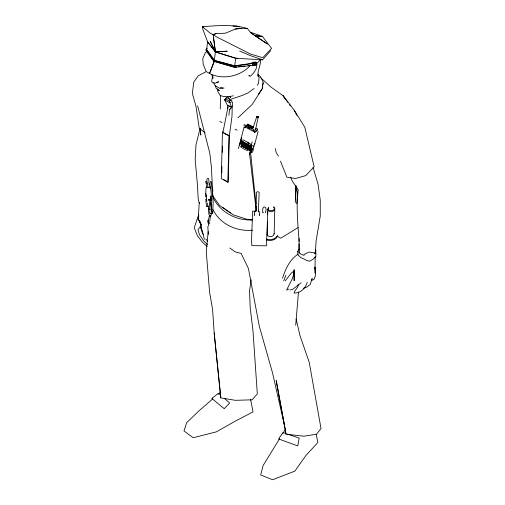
<?xml version="1.0" encoding="UTF-8"?>
<svg xmlns="http://www.w3.org/2000/svg" width="505" height="505" viewBox="0 0 505 505"><rect width="100%" height="100%" fill="white"/><g stroke="black" fill="none" stroke-linecap="round" stroke-linejoin="round"><path stroke-width="0.76" d="M211.305 211.235L210.92 200.719M210.503 200.308L210.402 198.856L210.686 199.178M206.728 183.353L206.728 187.027M201.217 224.858L198.238 219.492L199.241 202.543M220.268 108.966L220.527 95.268M314.987 268.982L315.227 256.856M315.29 253.958L316.105 240.929L320.258 216.039L320.252 200.232L318.055 184.281L313.068 167.389M252.083 128.421L251.837 128.213M295.684 199.961L295.993 186.452M222.819 131.931L222.452 132.127L221.291 178.6L227.843 182.255L228.209 182.059L229.371 135.593L231.997 116.358L232.205 106.416L232.71 106.321L232.521 101.972M221.79 172.893L221.948 166.593M222.301 152.415L222.459 146.109M227.843 182.255L229.005 135.782L229.371 135.593L225.609 134.248L222.945 132.329L228.026 106.89M273.571 207.479L274.777 208.906L274.152 233.91C273.874 236.978 268.237 237.773 267.189 234.844L267.524 221.562M267.7 214.53L267.865 209.253L268.647 208.142M213.438 195.864L213.369 198.149C220.54 212.46 236.776 221.001 252.563 219.858M248.643 125.581L247.248 125.133L247.444 125.814M248.807 125.979C247.273 129.716 250.051 126.067 248.252 125.347M250.278 126.793L250.164 127.178M251.181 127.733C250.833 131.218 252.961 127.5 251.023 126.824M255.366 129.981L255.29 129.608M256.925 116.44L256.805 116.832M258.036 116.794L258.099 117.248L258.124 116.907M258.005 117.305L258.08 116.529L256.875 116.276L252.727 128.851M209.165 187.178L209.221 186.686L209.316 187.696M255.972 206.602L255.789 211.923M256.067 204.241L256.54 192.424L256.9 191.9L258.162 191.717L259.179 192.456L258.333 211.955M295.273 202.606L295.962 185.449M209.455 215.465L208.022 221.941M250.455 32.251L262.341 36.347L254.93 35.653L250.777 32.762L247.381 28.488C232.723 24.076 217.459 25.635 202.448 26.664L210.023 33.078L213.123 34.668L215.427 51.908L214.145 61.395L234.636 67.335L255.94 65.076L256.559 63.22L255.871 62.128L253.706 62.128L250.133 63.586L234.724 65.795L213.912 60.272L206.128 49.301L207.208 48.183M206.551 199.046L206.766 201.261L205.762 193.402L206.053 187.557L210.572 187.462L211.298 194.848L211.065 199.519M210.017 187.368C210.358 186.793 209.291 179.812 211.267 181.75L213.198 201.735L212.681 213.198M210.819 205.112L211.046 200.472M298.632 249.906L298.928 243.795M299.036 241.504L299.187 238.448M206.785 181.648C206.943 180.121 207.063 184.426 206.816 183.006M249.861 153.678L251.585 146.999L252.386 145.516M247.248 125.133C247.488 126.597 246.213 126.622 247.128 125.202L246.503 126.679L247.065 125.297M207.883 187.001L208.022 187.721M206.804 180.872L207.056 178.72L208.508 178.461L209.019 181.251M267.189 234.844L267.24 234.257M274.777 208.906C274.499 211.974 268.862 212.769 267.814 209.84M295.703 325.258L298.493 291.928M208.174 231.599L206.28 251.97L209.619 292.445L212.561 309.212L214.17 332.89L220.805 397.883L235.324 400.32L252.102 399.827L257.31 393.913L253.024 331.248L250.196 307.892L249.546 290.564L251.256 279.757M248.681 127.197L248.814 125.859M251.641 128.807L251.768 127.468M211.128 213.836L211.721 207.833M205.781 181.308L205.781 183.031M228.885 115.279L229.491 109.755L232.205 106.416L231.378 106.927L227.547 105.406L224.618 99.939L226.669 97.396L231.915 100.773M298.152 284.567L297.899 286.745L294.573 291.505L294.093 293.026C300.671 293.455 305.538 288.229 307.248 282.276M296.675 203.831L297.723 194.873L296.157 186.465M206.128 49.301L205.977 50.563L213.798 61.181L234.56 67.146L236.807 66.9M211.159 214.713L210.875 216.235L209.581 216.26L209.07 214.17M234.724 65.795L235.652 58.245L215.395 51.882L207.599 41.833L202.909 29.53L202.448 26.664L203.711 27.024M212.618 192.468L212.895 190.265M234.636 67.335L234.793 66.073L250.385 63.845L253.952 62.38L256.275 62.355M213.798 61.181L213.912 60.272M211.746 200.782L211.696 198.85M260.82 59.325L260.226 63.807L258.099 72.032L258.106 76.64M198.238 219.492L198.736 215.793L198.238 219.492L199.481 220.344M249.716 150.2L249.899 149.644L241.087 144.922L249.786 149.985M263.042 82.814L262.373 87.352L263.244 82.302L260.662 77.013L257.872 74.254M209.745 220.994L210.56 215.572M206.892 186.736L206.842 187.727M210.553 188.63L210.516 186.698M256.995 64.078L256.186 68.762L253.523 73.174L250.455 76.211L248.769 75.737L249.432 75.744M251.73 128.276L251.585 128.03M241.396 138.61L241.63 138.086M241.51 138.667L241.668 138.25M258.238 116.939L255.442 130.107M208.792 211.728L208.824 213.95M209.79 211.797C208.609 214.518 213.855 214.997 212.397 211.652M239.679 145.087L240.765 140.346L243.644 139.999L249.748 143.489L251.054 144.847L250.379 147.599L240.784 142.372L240.696 142.7L250.291 147.927L250.379 147.599M252.178 141.747L249.653 150.395L250.063 148.943L240.658 144.02M249.962 149.044L250.291 147.927M244.142 126.875L238.41 148.697M240.999 139.942L241.554 137.871M245.039 126.559L245.241 125.789M245.152 127.55L245.285 127.052M245.417 127.165L244.729 127.866L244.231 127.348M247.747 124.716L247.879 124.217M247.879 124.684L248.018 124.186M242.848 144.335L243.145 144.537M248.233 124.722L248.365 124.224M254.469 132.556L254.602 132.057M254.64 132.556L254.773 132.057M254.773 132.531L254.905 132.032M254.873 132.474L255.006 131.975M257.234 129.583L257.373 129.084M257.367 129.697L257.5 129.198M257.638 129.526L256.42 131.06M253.712 146.841L254.659 143.262M253.952 145.604L253.264 147.372M252.532 152.371L253.542 148.577M254.57 144.701L258.112 131.369M247.362 142.612L248.511 143.003M247.564 142.719L248.763 143.25M249.64 150.389L241.718 146.008L241.624 146.336M250.183 148.312L250.095 148.628L240.582 143.161L250.12 148.369M282.51 278.268C285.476 269.058 289.788 259.324 298.392 253.964M212.933 75.718L211.683 80.655L212.113 82.34L215.174 83.199L218.697 81.816L216.733 82.384M251.206 146.942L251.522 146.286M251.408 146.564L249.502 153.886M198.8 214.303L194.255 227.749L197.423 235.841L202.694 242.469L207.082 246.535M283.684 281.007L285.862 275.257M250.025 126.906L249.457 128.289L250.43 126.761M252.721 149.095L252.891 148.697M277.516 235.437C275.78 239.402 270.402 240.481 266.615 239.155M277.498 236.252C275.762 240.222 270.383 241.295 266.596 239.97M251.446 146.267L251.799 145.617M251.288 152.542L252.45 148.988A1.534 0.442 -61.4 0 0 252.462 148.685L252.355 148.596A1.654 0.48 -61.4 0 0 251.926 148.792L250.632 153.015L251.118 152.775M257.31 85.307L258.503 83.319L259.122 77.36L257.771 74.955M249.199 125.234C250.411 125.436 249.211 126.187 249.009 125.328M311.238 280.123L312.21 278.558L310.171 284.466L306.92 287.055L303.473 288.229M279.517 438.763L263.105 465.578L260.675 474.978L272.605 479.75L294.832 471.127L305.872 455.586L317.822 442.506L316.244 434.281M282.775 433.511L285.628 428.922M251.616 127.639L251.212 126.957M251.768 127.588L251.364 127.733M258.289 94.454L262.764 87.895L252.14 104.541L237.975 117.772M254.602 214.631L254.28 215.382L254.482 211.709L256.313 210.661M226.669 97.396L224.618 99.939L229.863 102.742L231.587 107.06L227.547 105.406M201.318 225.369L198.004 229.661L199.406 234.667L203.749 240.853L207.454 244.616M285.293 280.83L291.259 273.117L294.131 270.882L294.125 269.67L294.118 280.83L294.131 270.882C293.746 278.167 289.315 283.791 286.67 290.116L288.911 289.037M206.507 51.472L205.15 53.189L202.757 58.763L203.218 64.217L206.034 71.325C219.202 80.907 239.856 77.442 250.291 65.416L248.043 65.663M305.575 259.747L300.652 257.493L297.798 254.804L297.748 251.275L299.414 249.186M229.491 109.755L232.205 106.416M248.353 128.257L247.968 127.898M305.935 260.176L309.735 261.23L313.447 258.958L315.915 256.332L315.827 253.22L314.596 252.708M214.379 60.246L206.671 49.383L207.599 41.833L215.408 51.895L235.652 58.245L262.575 59.811L270.743 50.639M268.666 207.328C264.727 212.725 278.697 210.888 273.59 206.665M260.681 59.42L255.536 64.842L255.94 65.076M250.499 147.189L240.973 141.735L250.486 147.214M250.272 147.694L250.297 147.908M231.833 101.619L229.863 102.742L229.428 101.114L230.766 99.832M248.529 143.243L248.971 143.193M244.218 125.6C243.372 124.59 244.319 124.558 245.064 124.994M247.242 127.329L247.57 127.026M250.196 128.939L250.341 128.535M253.175 127.26L252.904 127.708L253.365 127.285L252.525 127.045L253.024 127.399M254.602 143.483L254.217 143.439M214.145 61.395L209.695 55.083M212.82 398.855L198.812 410.994L186.642 422.723L183.984 430.967L193.207 437.734L216.348 431.857L235.595 420.968L253.043 411.872L250.613 399.499M218.072 394.298L220.401 392.278M263.263 212.63C262.865 215.048 261.64 206.337 264.412 206.949C267.492 206.734 265.188 213.306 265.359 212.813M254.053 88.495L248.207 92.838L241.933 95.546L230.387 99.397M301.106 282.85L292.887 289.207L289.965 290.015M298 227.629L280.723 238.215L277.283 236.289M223.993 88.003L220.085 88.539L216.386 86.424M248.555 126.092L248.668 125.713M311.781 280.509L314.23 279.088L315.467 275.446L314.994 267.183L315.051 273.129M205.636 71.893L198.124 75.832L193.718 82.277L192.355 93.463L195.902 105.924L199.241 128.131L205.093 132.935M308.517 252.317L304.149 254.413L304.023 255.397L300.601 253.964L297.748 251.275M231.378 106.927L232.71 106.321M314.173 257.758L314.968 257.411M247.406 28.501L241.371 28.293L235.311 29.031L225.565 33.172L215.976 33.646L213.097 34.656L216.254 36.726L250.568 54.06L262.739 57.709L271.576 48.366L262.322 36.341L260.731 36.511L254.905 35.64L267.511 44.042L250.777 32.762M213.123 34.668L215.982 33.639M233.278 95.761C228.992 96.966 224.466 97.156 220.224 95.54L217.813 91.569L217.182 88.949L219.34 90.761L215.951 87.996L215.553 85.831M235.317 29.025L241.384 28.299M238.303 66.736L241.302 66.407M242.798 66.243L245.051 65.997M252.544 65.17L254.791 64.924M215.42 51.895L227.244 51.182L215.395 51.882L210.181 41.202L215.427 51.908L213.489 37.604M235.652 58.245L237.192 58.163M207.795 182.154L209.083 182.128M205.762 193.402L206.261 196.098M209.55 200.157L210.844 200.132M208.615 206.577L206.507 206.621L205.781 199.235M208.963 209.884L210.257 209.859M252.626 230.179C236.788 231.845 220.054 224.195 212.921 209.55M232.893 26.096L236.794 26.064L239.458 26.708L237.924 26.67M255.751 211.166L252.67 211.128L251.534 239.572L251.812 245.632L266.432 245.815L267.574 217.371L267.296 211.311M257.215 116.415L257.373 116.529M257.904 117.311L256.774 116.832M250.373 126.704L250.808 126.799M284.542 425.298L276.191 380.48L285.969 434.18L303.871 436.225L316.521 434.199L321.016 428.575L309.212 362.23L299.989 335.655L296.132 318.977M251.881 219.934L247.242 219.385L233.196 214.84L222.718 207.422M257.746 117.267L257.373 117.154M247.848 125.189L247.204 125.562M250.575 126.711L251.01 126.869M309.104 252.014L314.022 252.797L314.767 253.649L315.865 252.803L315.814 249.805M249.855 146.652L248.94 146.349M214.246 60.474L234.793 66.073M220.268 87.302L222.825 88.015M254.192 129.886L253.554 129.539M256.559 63.22L255.871 62.128M262.575 59.811L250.486 55.683L239.641 51.024M285.925 433.555L282.989 432.539L278.608 438.933L297.773 445.921L299.149 438.1L287.395 434.06M247.759 150.774L243.467 148.805L240.254 146.475M258.339 210.838L259.728 212.163L259.595 215.446L259.204 214.688M248.675 124.438C247.62 123.801 244.382 126.54 245.664 127.203L254.11 131.805C255.341 132.411 257.897 130.037 257.253 129.122M247.803 126.067L247.229 125.701M250.764 127.677L250.19 127.311M250.347 153.709L250.726 153.899L256.654 210.257M249.924 153.911L249.546 153.722L256.269 210.85M252.898 127.033L251.976 127.203L252.973 127.449M219.89 121.471L221.954 122.519M235.04 129.166L237.104 130.221M253.819 130.221L253.415 129.974M249.325 124.798L253.226 126.919M255.827 128.333L257.121 129.04M248.384 125.088C249.88 125.088 247.33 124.994 248.643 124.849L248.769 125.221M242.065 141.129L250.77 145.888M250.777 146.172L241.447 141.173L250.688 146.501M253.144 147.479L253.51 147.593M243.221 143.401L245.866 144.84M241.617 146.033L249.659 150.465M222.452 132.127L229.005 135.782M223.62 179.502L226.897 181.333M225.501 98.759L229.428 101.114M257.752 116.586L258.106 116.99M230.501 212.984L219.574 205.44L212.788 195.807L211.443 167.376L209.802 153.23L197.632 105.791M229.889 247.999L235.008 251.787L241.137 253.441L248.416 268.471L259.311 326.198L272.586 373.088L284.971 427.615L285.969 434.18M243.006 143.256L241.384 142.038M220.767 395.333L218.4 393.307L211.81 398.445L224.27 408.728L229.655 402.927L224.321 398.369M260.731 77.827L270.945 87.075L283.122 95.742L294.175 110.115L304.799 127.266L314.135 166.738L305.752 175.626L295.431 178.505L286.872 177.116L280.458 161.158M252.954 130.094L254.425 131.092L252.74 129.81M216.108 86.551L214.114 84.373L213.912 82.864M207.984 222.888L209.026 223.993M229.661 96.43L230.69 97.541L229.718 96.373M205.762 238.953L207.713 241.232M206.507 50.734L208.786 53.839M287.818 102.363L283.122 95.742L284.807 98.393M289.523 104.775L290.375 105.981M227.894 96.821L229.92 99.902M278.413 156.077L276.216 152.579L275.231 148.508M208.085 220.35L209.872 223.444M203.231 234.434L202.145 232.502L200.75 226.739L200.99 228.961M294.175 110.115L296.883 115.512M290.533 177.179L292.793 181.838L298.196 189.785C295.45 210.838 299.149 231.959 299.547 253.043M201.375 224.832L199.608 220.736L204.386 239.294M212.959 77.852L212.302 76.015L212.883 78.067M273.962 233.354L274.152 233.91M211.803 74.784L212.883 78.168M199.292 203.262L198.181 198.875L197.423 184.653L195.176 159.511L195.959 145.004L200.119 128.22L200.832 135.062L200.037 128.226M207.845 220.439L208.811 226.133M209.398 201.571L209.827 209.815M210.434 196.514L210.736 198.623M208.729 209.96L208.338 205.939M214.17 332.89L220.805 397.883M210.831 195.953L211.122 198.932M210.819 202.713L211.728 211.999M207.328 202.997L207.694 206.722M208.312 234.408L207.807 226.41M207.656 183.29L207.82 186.276M208.881 211.772L208.729 208.218M209.158 183.126L209.259 185.284M227.717 105.438L227.812 108.291M206.166 196.281C206.034 194.652 206.217 197.922 206.084 196.306M254.299 64.886A1.395 1.06 -40.7 0 1 252.487 64.406A1.395 1.06 -40.7 0 1 254.059 62.753A1.395 1.06 -40.7 0 1 254.791 64.362M208.817 199.431C208.881 203.199 209.638 197.752 208.817 199.431M252.178 126.787L251.541 126.97A1.042 0.644 14.9 0 1 251.301 126.843L251.092 126.509L252.027 126.761L251.414 126.326L252.178 126.787M250.209 126.742C250.442 128.207 249.173 128.232 250.089 126.812L249.874 127.872L250.209 126.742M250.682 125.934C250.139 126.275 249.306 125.474 250.682 125.934M214.253 61.301L209.575 73.395L214.246 61.301M250.638 126.193L251.035 126.408L250.638 126.193M253.939 65.454A1.395 1.06 -40.7 0 0 255.17 63.46A1.395 1.06 -40.7 0 0 252.986 63.87A1.395 1.06 -40.7 0 0 253.939 65.454"/></g></svg>
